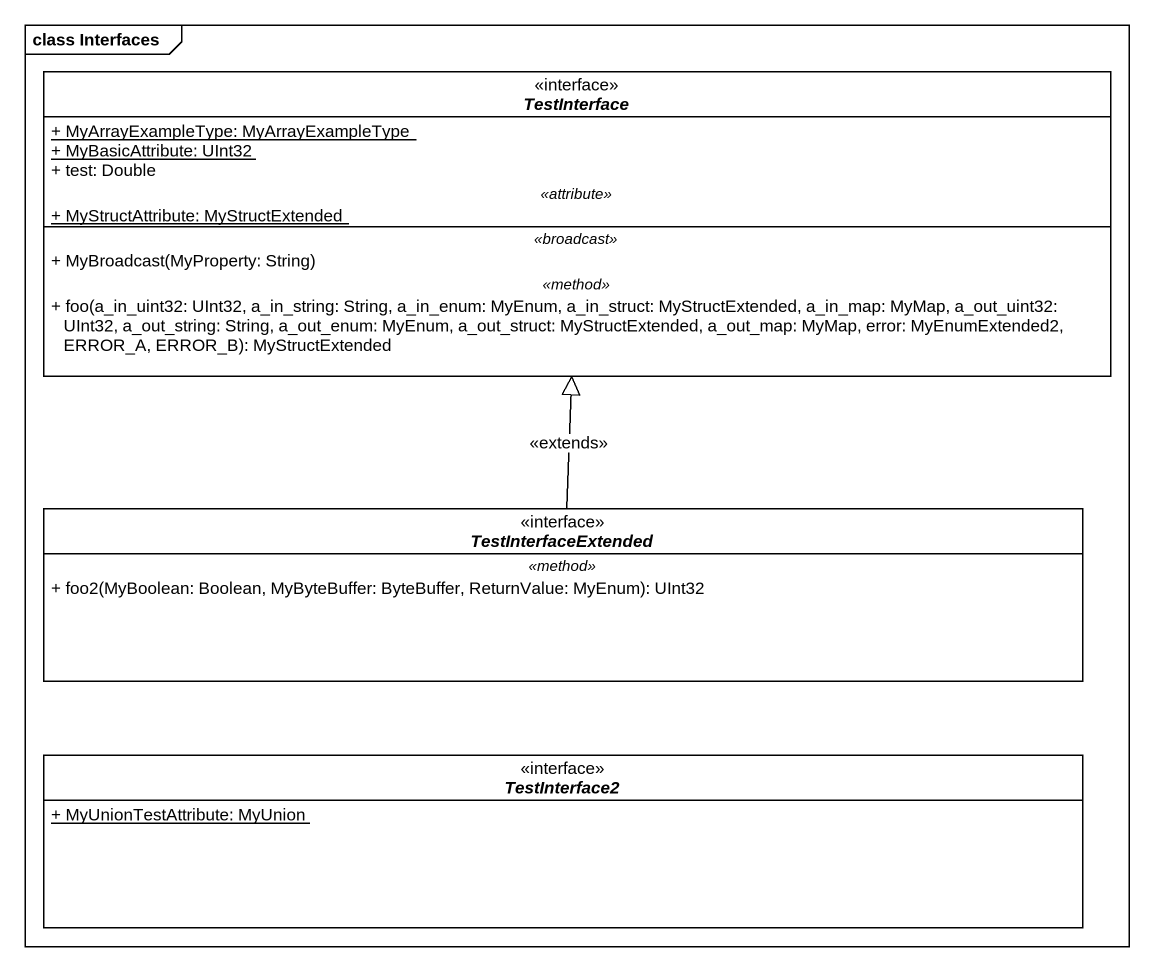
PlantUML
@startuml
mainframe class Interfaces
hide circle
hide empty members
skinparam classAttributeIconSize 0
interface TestInterface <<interface>> {
  {static} + MyArrayExampleType: MyArrayExampleType
  {static} + MyBasicAttribute: UInt32
  + test: Double
  .. <<attribute>> ..
  {static} + MyStructAttribute: MyStructExtended
  .. <<broadcast>> ..
  + MyBroadcast(MyProperty: String)
  .. <<method>> ..
  + foo(a_in_uint32: UInt32, a_in_string: String, a_in_enum: MyEnum, a_in_struct: MyStructExtended, a_in_map: MyMap, a_out_uint32: UInt32, a_out_string: String, a_out_enum: MyEnum, a_out_struct: MyStructExtended, a_out_map: MyMap, error: MyEnumExtended2, ERROR_A, ERROR_B): MyStructExtended
}
interface TestInterfaceExtended <<interface>> {
  .. <<method>> ..
  + foo2(MyBoolean: Boolean, MyByteBuffer: ByteBuffer, ReturnValue: MyEnum): UInt32
}
interface TestInterface2 <<interface>> {
  {static} + MyUnionTestAttribute: MyUnion
}
TestInterfaceExtended -up-|> TestInterface : <<extends>>
@enduml
